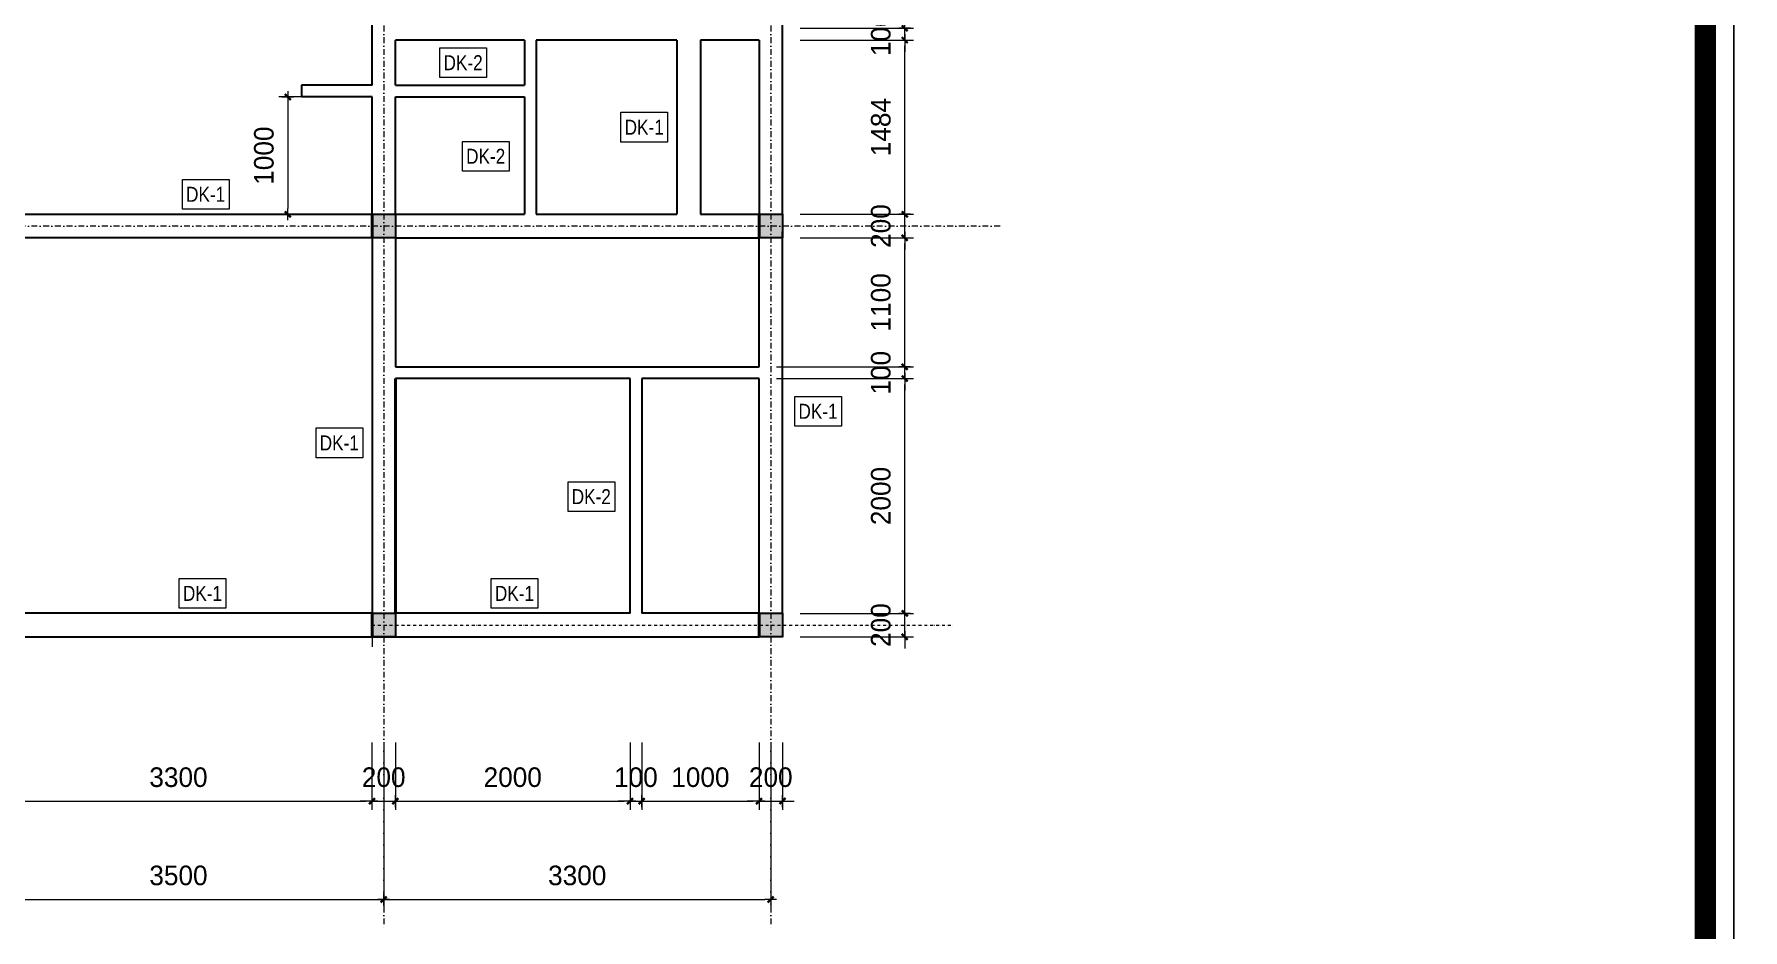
# Model space of a CAD drawing. Header units: millimetres. Extents: x 615730 to 2792744, y 139412 to 597571.
# Drawn here: x 1104266 to 1118834, y 239123 to 246754 of the extents above; entities that cross this region are included whole.
import ezdxf

# ---------------------------------------------------------------- set-up
doc = ezdxf.new("R2010")
doc.units = ezdxf.units.MM
doc.header["$MEASUREMENT"] = 0
doc.header["$PDMODE"] = 34
doc.linetypes.add('DASHDOT', pattern=[1, 0.5, -0.25, 0, -0.25])
doc.linetypes.add('HIDDEN2', pattern=[0.1875, 0.125, -0.0625])
doc.layers.get('0').update_dxf_attribs({"lineweight": 5})
for name, color, linetype in [('H', 252, 'Continuous'), ('L', 3, 'Continuous'), ('LAYER70', 5, 'Continuous'), ('NET MANH', 252, 'Continuous')]:
    doc.layers.add(name, color=color, linetype=linetype)
for name, color, linetype, lineweight in [('KT', 148, 'Continuous', 18), ('NETMANH', 155, 'Continuous', 13), ('NETNGOAITUONG', 1, 'Continuous', 40), ('None', 7, 'Continuous', 15), ('thay', 7, 'Continuous', 15), ('TIM TRUC', 149, 'DASHDOT', 9), ('VLIEU', 250, 'Continuous', 9)]:
    doc.layers.add(name, color=color, linetype=linetype, lineweight=lineweight)
doc.styles.add('STYLE1', font='')
doc.styles.add('VNI-AVO', font='vni-roms.shx')
doc.styles.get('STYLE1').set_extended_font_data('VNI-Helve-Condense')
doc.dimstyles.new('1-50b', dxfattribs={"dimtxt": 167, "dimasz": 50, "dimexe": 75, "dimexo": 150, "dimgap": 120, "dimtad": 1, "dimdec": 0, "dimzin": 12, "dimtxsty": 'VNI-AVO', "dimblk": ']', "dimcen": 0, "dimdle": 50, "dimclrd": 252, "dimclre": 252, "dimclrt": 2, "dimadec": 0, "dimazin": 0, "dimtfac": 1, "dimtdec": 0, "dimtix": 1, "dimtmove": 2, "dimatfit": 0, "dimldrblk": 'OPEN90', "dimfxl": 1, "dimlwd": -1, "dimlwe": -1, "dimarcsym": 0})

# ---------------------------------------------------------------- blocks, each defined once
blk = doc.blocks.new(']')
for p, q in [((1, 0), (-1, 0)), ((0, 1), (0, -1))]:
    blk.add_line(p, q)
at = {"color": 9, "const_width": 0.4}
blk.add_lwpolyline([(-0.51, -0.51), (0.51, 0.51)], dxfattribs=at)
blk = doc.blocks.new('*D1050')
at = {"layer": 'DEFPOINTS', "color": 0, "ltscale": 10, "transparency": 16777216}
for p in [(1103846, 240868), (1107146, 240868), (1107146, 240219)]:
    blk.add_point(p, dxfattribs=at)
at = {"layer": 'KT', "color": 252, "ltscale": 10, "transparency": 16777216}
for p, q in [((1103846, 240718), (1103846, 240144)), ((1107146, 240718), (1107146, 240144)), ((1103896, 240219), (1107096, 240219))]:
    blk.add_line(p, q, dxfattribs=at)
at = {"layer": 'KT', "color": 252, "ltscale": 10, "transparency": 16777216, "xscale": 50, "yscale": 50, "zscale": 50, "rotation": 180}
blk.add_blockref(']', (1103846, 240219), dxfattribs=at)
at = {"layer": 'KT', "color": 252, "ltscale": 10, "transparency": 16777216, "xscale": 50, "yscale": 50, "zscale": 50}
blk.add_blockref(']', (1107146, 240219), dxfattribs=at)
at = {"layer": 'KT', "color": 2, "ltscale": 10, "transparency": 16777216, "insert": (1105496, 240422), "char_height": 167, "attachment_point": 5, "style": 'VNI-AVO'}
blk.add_mtext('3300', dxfattribs=at)
blk = doc.blocks.new('_Open90')
at = {"color": 0, "linetype": 'ByBlock', "lineweight": -2}
for p, q in [((0, 0), (-1, 0)), ((-0.5, 0.5), (0, 0)), ((0, 0), (-0.5, -0.5))]:
    blk.add_line(p, q, dxfattribs=at)
blk = doc.blocks.new('*D1051')
at = {"layer": 'DEFPOINTS', "color": 0, "ltscale": 10, "transparency": 16777216}
for p in [(1107146, 240868), (1107346, 240868), (1107346, 240219)]:
    blk.add_point(p, dxfattribs=at)
at = {"layer": 'KT', "color": 252, "ltscale": 10, "transparency": 16777216}
for p, q in [((1107146, 240718), (1107146, 240144)), ((1107346, 240718), (1107346, 240144)), ((1107096, 240219), (1107046, 240219)), ((1107146, 240219), (1107346, 240219)), ((1107396, 240219), (1107446, 240219))]:
    blk.add_line(p, q, dxfattribs=at)
at = {"layer": 'KT', "color": 252, "ltscale": 10, "transparency": 16777216, "xscale": 50, "yscale": 50, "zscale": 50}
blk.add_blockref(']', (1107146, 240219), dxfattribs=at)
at = {"layer": 'KT', "color": 252, "ltscale": 10, "transparency": 16777216, "xscale": 50, "yscale": 50, "zscale": 50, "rotation": 180}
blk.add_blockref(']', (1107346, 240219), dxfattribs=at)
at = {"layer": 'KT', "color": 2, "ltscale": 10, "transparency": 16777216, "insert": (1107246, 240422), "char_height": 167, "attachment_point": 5, "style": 'VNI-AVO'}
blk.add_mtext('200', dxfattribs=at)
blk = doc.blocks.new('*D1052')
at = {"layer": 'DEFPOINTS', "color": 0, "ltscale": 10, "transparency": 16777216}
for p in [(1107346, 240868), (1109346, 240868), (1109346, 240219)]:
    blk.add_point(p, dxfattribs=at)
at = {"layer": 'KT', "color": 252, "ltscale": 10, "transparency": 16777216}
for p, q in [((1107346, 240718), (1107346, 240144)), ((1109346, 240718), (1109346, 240144)), ((1107396, 240219), (1109296, 240219))]:
    blk.add_line(p, q, dxfattribs=at)
at = {"layer": 'KT', "color": 252, "ltscale": 10, "transparency": 16777216, "xscale": 50, "yscale": 50, "zscale": 50, "rotation": 180}
blk.add_blockref(']', (1107346, 240219), dxfattribs=at)
at = {"layer": 'KT', "color": 252, "ltscale": 10, "transparency": 16777216, "xscale": 50, "yscale": 50, "zscale": 50}
blk.add_blockref(']', (1109346, 240219), dxfattribs=at)
at = {"layer": 'KT', "color": 2, "ltscale": 10, "transparency": 16777216, "insert": (1108346, 240422), "char_height": 167, "attachment_point": 5, "style": 'VNI-AVO'}
blk.add_mtext('2000', dxfattribs=at)
blk = doc.blocks.new('*D1053')
at = {"layer": 'DEFPOINTS', "color": 0, "ltscale": 10, "transparency": 16777216}
for p in [(1109346, 240868), (1109446, 240868), (1109446, 240219)]:
    blk.add_point(p, dxfattribs=at)
at = {"layer": 'KT', "color": 252, "ltscale": 10, "transparency": 16777216}
for p, q in [((1109346, 240718), (1109346, 240144)), ((1109446, 240718), (1109446, 240144)), ((1109296, 240219), (1109246, 240219)), ((1109346, 240219), (1109446, 240219)), ((1109496, 240219), (1109546, 240219))]:
    blk.add_line(p, q, dxfattribs=at)
at = {"layer": 'KT', "color": 252, "ltscale": 10, "transparency": 16777216, "xscale": 50, "yscale": 50, "zscale": 50}
blk.add_blockref(']', (1109346, 240219), dxfattribs=at)
at = {"layer": 'KT', "color": 252, "ltscale": 10, "transparency": 16777216, "xscale": 50, "yscale": 50, "zscale": 50, "rotation": 180}
blk.add_blockref(']', (1109446, 240219), dxfattribs=at)
at = {"layer": 'KT', "color": 2, "ltscale": 10, "transparency": 16777216, "insert": (1109396, 240422), "char_height": 167, "attachment_point": 5, "style": 'VNI-AVO'}
blk.add_mtext('100', dxfattribs=at)
blk = doc.blocks.new('*D1054')
at = {"layer": 'DEFPOINTS', "color": 0, "ltscale": 10, "transparency": 16777216}
for p in [(1109446, 240868), (1110446, 240868), (1110446, 240219)]:
    blk.add_point(p, dxfattribs=at)
at = {"layer": 'KT', "color": 252, "ltscale": 10, "transparency": 16777216}
for p, q in [((1109446, 240718), (1109446, 240144)), ((1110446, 240718), (1110446, 240144)), ((1109496, 240219), (1110396, 240219))]:
    blk.add_line(p, q, dxfattribs=at)
at = {"layer": 'KT', "color": 252, "ltscale": 10, "transparency": 16777216, "xscale": 50, "yscale": 50, "zscale": 50, "rotation": 180}
blk.add_blockref(']', (1109446, 240219), dxfattribs=at)
at = {"layer": 'KT', "color": 252, "ltscale": 10, "transparency": 16777216, "xscale": 50, "yscale": 50, "zscale": 50}
blk.add_blockref(']', (1110446, 240219), dxfattribs=at)
at = {"layer": 'KT', "color": 2, "ltscale": 10, "transparency": 16777216, "insert": (1109946, 240422), "char_height": 167, "attachment_point": 5, "style": 'VNI-AVO'}
blk.add_mtext('1000', dxfattribs=at)
blk = doc.blocks.new('*D1055')
at = {"layer": 'DEFPOINTS', "color": 0, "ltscale": 10, "transparency": 16777216}
for p in [(1110446, 240868), (1110646, 240868), (1110646, 240219)]:
    blk.add_point(p, dxfattribs=at)
at = {"layer": 'KT', "color": 252, "ltscale": 10, "transparency": 16777216}
for p, q in [((1110446, 240718), (1110446, 240144)), ((1110646, 240718), (1110646, 240144)), ((1110396, 240219), (1110346, 240219)), ((1110446, 240219), (1110646, 240219)), ((1110696, 240219), (1110746, 240219))]:
    blk.add_line(p, q, dxfattribs=at)
at = {"layer": 'KT', "color": 252, "ltscale": 10, "transparency": 16777216, "xscale": 50, "yscale": 50, "zscale": 50}
blk.add_blockref(']', (1110446, 240219), dxfattribs=at)
at = {"layer": 'KT', "color": 252, "ltscale": 10, "transparency": 16777216, "xscale": 50, "yscale": 50, "zscale": 50, "rotation": 180}
blk.add_blockref(']', (1110646, 240219), dxfattribs=at)
at = {"layer": 'KT', "color": 2, "ltscale": 10, "transparency": 16777216, "insert": (1110546, 240422), "char_height": 167, "attachment_point": 5, "style": 'VNI-AVO'}
blk.add_mtext('200', dxfattribs=at)
blk = doc.blocks.new('*D1056')
at = {"layer": 'DEFPOINTS', "color": 0, "ltscale": 10, "transparency": 16777216}
for p in [(1110646, 241819, 280), (1111688, 241819), (1110646, 241619)]:
    blk.add_point(p, dxfattribs=at)
at = {"layer": 'KT', "color": 252, "ltscale": 10, "transparency": 16777216}
for p, q in [((1111688, 241869), (1111688, 241919)), ((1110796, 241819), (1111763, 241819)), ((1111688, 241619), (1111688, 241819)), ((1110796, 241619), (1111763, 241619)), ((1111688, 241569), (1111688, 241519))]:
    blk.add_line(p, q, dxfattribs=at)
at = {"layer": 'KT', "color": 252, "ltscale": 10, "transparency": 16777216, "xscale": 50, "yscale": 50, "zscale": 50}
for p, rotation in [((1111688, 241819), 270), ((1111688, 241619), 90)]:
    blk.add_blockref(']', p, dxfattribs=dict(at, rotation=rotation))
at = {"layer": 'KT', "color": 2, "ltscale": 10, "transparency": 16777216, "insert": (1111485, 241719), "char_height": 167, "attachment_point": 5, "rotation": 90, "style": 'VNI-AVO'}
blk.add_mtext('200', dxfattribs=at)
blk = doc.blocks.new('*D1057')
at = {"layer": 'DEFPOINTS', "color": 0, "ltscale": 10, "transparency": 16777216}
for p in [(1110446, 243819), (1111688, 243819), (1110646, 241819, 280)]:
    blk.add_point(p, dxfattribs=at)
at = {"layer": 'KT', "color": 252, "ltscale": 10, "transparency": 16777216}
for p, q in [((1110596, 243819), (1111763, 243819)), ((1111688, 241869), (1111688, 243769)), ((1110796, 241819), (1111763, 241819))]:
    blk.add_line(p, q, dxfattribs=at)
at = {"layer": 'KT', "color": 252, "ltscale": 10, "transparency": 16777216, "xscale": 50, "yscale": 50, "zscale": 50}
for p, rotation in [((1111688, 243819), 90), ((1111688, 241819), 270)]:
    blk.add_blockref(']', p, dxfattribs=dict(at, rotation=rotation))
at = {"layer": 'KT', "color": 2, "ltscale": 10, "transparency": 16777216, "insert": (1111485, 242819), "char_height": 167, "attachment_point": 5, "rotation": 90, "style": 'VNI-AVO'}
blk.add_mtext('2000', dxfattribs=at)
blk = doc.blocks.new('*D1058')
at = {"layer": 'DEFPOINTS', "color": 0, "ltscale": 10, "transparency": 16777216}
for p in [(1110446, 243919), (1111688, 243919), (1110446, 243819)]:
    blk.add_point(p, dxfattribs=at)
at = {"layer": 'KT', "color": 252, "ltscale": 10, "transparency": 16777216}
for p, q in [((1111688, 243969), (1111688, 244019)), ((1110596, 243919), (1111763, 243919)), ((1111688, 243819), (1111688, 243919)), ((1110596, 243819), (1111763, 243819)), ((1111688, 243769), (1111688, 243719))]:
    blk.add_line(p, q, dxfattribs=at)
at = {"layer": 'KT', "color": 252, "ltscale": 10, "transparency": 16777216, "xscale": 50, "yscale": 50, "zscale": 50}
for p, rotation in [((1111688, 243919), 270), ((1111688, 243819), 90)]:
    blk.add_blockref(']', p, dxfattribs=dict(at, rotation=rotation))
at = {"layer": 'KT', "color": 2, "ltscale": 10, "transparency": 16777216, "insert": (1111485, 243869), "char_height": 167, "attachment_point": 5, "rotation": 90, "style": 'VNI-AVO'}
blk.add_mtext('100', dxfattribs=at)
blk = doc.blocks.new('*D1059')
at = {"layer": 'DEFPOINTS', "color": 0, "ltscale": 10, "transparency": 16777216}
for p in [(1110646, 245019), (1111688, 245019), (1110446, 243919)]:
    blk.add_point(p, dxfattribs=at)
at = {"layer": 'KT', "color": 252, "ltscale": 10, "transparency": 16777216}
for p, q in [((1110796, 245019), (1111763, 245019)), ((1111688, 243969), (1111688, 244969)), ((1110596, 243919), (1111763, 243919))]:
    blk.add_line(p, q, dxfattribs=at)
at = {"layer": 'KT', "color": 252, "ltscale": 10, "transparency": 16777216, "xscale": 50, "yscale": 50, "zscale": 50}
for p, rotation in [((1111688, 245019), 90), ((1111688, 243919), 270)]:
    blk.add_blockref(']', p, dxfattribs=dict(at, rotation=rotation))
at = {"layer": 'KT', "color": 2, "ltscale": 10, "transparency": 16777216, "insert": (1111485, 244469), "char_height": 167, "attachment_point": 5, "rotation": 90, "style": 'VNI-AVO'}
blk.add_mtext('1100', dxfattribs=at)
blk = doc.blocks.new('*D1060')
at = {"layer": 'DEFPOINTS', "color": 0, "ltscale": 10, "transparency": 16777216}
for p in [(1110646, 245219), (1111688, 245219), (1110646, 245019)]:
    blk.add_point(p, dxfattribs=at)
at = {"layer": 'KT', "color": 252, "ltscale": 10, "transparency": 16777216}
for p, q in [((1110796, 245219), (1111763, 245219)), ((1111688, 245269), (1111688, 245319)), ((1111688, 245019), (1111688, 245219)), ((1110796, 245019), (1111763, 245019)), ((1111688, 244969), (1111688, 244919))]:
    blk.add_line(p, q, dxfattribs=at)
at = {"layer": 'KT', "color": 252, "ltscale": 10, "transparency": 16777216, "xscale": 50, "yscale": 50, "zscale": 50}
for p, rotation in [((1111688, 245219), 270), ((1111688, 245019), 90)]:
    blk.add_blockref(']', p, dxfattribs=dict(at, rotation=rotation))
at = {"layer": 'KT', "color": 2, "ltscale": 10, "transparency": 16777216, "insert": (1111485, 245119), "char_height": 167, "attachment_point": 5, "rotation": 90, "style": 'VNI-AVO'}
blk.add_mtext('200', dxfattribs=at)
blk = doc.blocks.new('*D1061')
at = {"layer": 'DEFPOINTS', "color": 0, "ltscale": 10, "transparency": 16777216}
for p in [(1110646, 246704), (1111688, 246704), (1110646, 245219)]:
    blk.add_point(p, dxfattribs=at)
at = {"layer": 'KT', "color": 252, "ltscale": 10, "transparency": 16777216}
for p, q in [((1110796, 246704), (1111763, 246704)), ((1111688, 245269), (1111688, 246654)), ((1110796, 245219), (1111763, 245219))]:
    blk.add_line(p, q, dxfattribs=at)
at = {"layer": 'KT', "color": 252, "ltscale": 10, "transparency": 16777216, "xscale": 50, "yscale": 50, "zscale": 50}
for p, rotation in [((1111688, 246704), 90), ((1111688, 245219), 270)]:
    blk.add_blockref(']', p, dxfattribs=dict(at, rotation=rotation))
at = {"layer": 'KT', "color": 2, "ltscale": 10, "transparency": 16777216, "insert": (1111485, 245962), "char_height": 167, "attachment_point": 5, "rotation": 90, "style": 'VNI-AVO'}
blk.add_mtext('1484', dxfattribs=at)
blk = doc.blocks.new('*D1062')
at = {"layer": 'DEFPOINTS', "color": 0, "ltscale": 10, "transparency": 16777216}
for p in [(1110646, 246804), (1111688, 246804), (1110646, 246704)]:
    blk.add_point(p, dxfattribs=at)
at = {"layer": 'KT', "color": 252, "ltscale": 10, "transparency": 16777216}
for p, q in [((1110796, 246804), (1111763, 246804)), ((1111688, 246854), (1111688, 246904)), ((1111688, 246704), (1111688, 246804)), ((1110796, 246704), (1111763, 246704)), ((1111688, 246654), (1111688, 246604))]:
    blk.add_line(p, q, dxfattribs=at)
at = {"layer": 'KT', "color": 252, "ltscale": 10, "transparency": 16777216, "xscale": 50, "yscale": 50, "zscale": 50}
for p, rotation in [((1111688, 246804), 270), ((1111688, 246704), 90)]:
    blk.add_blockref(']', p, dxfattribs=dict(at, rotation=rotation))
at = {"layer": 'KT', "color": 2, "ltscale": 10, "transparency": 16777216, "insert": (1111485, 246754), "char_height": 167, "attachment_point": 5, "rotation": 90, "style": 'VNI-AVO'}
blk.add_mtext('100', dxfattribs=at)
blk = doc.blocks.new('*D1091')
at = {"layer": 'DEFPOINTS', "color": 0, "ltscale": 10, "transparency": 16777216}
for p in [(1103747, 240868), (1107246, 240868), (1107246, 239381)]:
    blk.add_point(p, dxfattribs=at)
at = {"layer": 'KT', "color": 252, "ltscale": 10, "transparency": 16777216}
for p, q in [((1103747, 240718), (1103747, 239306)), ((1107246, 240718), (1107246, 239306)), ((1103797, 239381), (1107196, 239381))]:
    blk.add_line(p, q, dxfattribs=at)
at = {"layer": 'KT', "color": 252, "ltscale": 10, "transparency": 16777216, "xscale": 50, "yscale": 50, "zscale": 50, "rotation": 180}
blk.add_blockref(']', (1103747, 239381), dxfattribs=at)
at = {"layer": 'KT', "color": 252, "ltscale": 10, "transparency": 16777216, "xscale": 50, "yscale": 50, "zscale": 50}
blk.add_blockref(']', (1107246, 239381), dxfattribs=at)
at = {"layer": 'KT', "color": 2, "ltscale": 10, "transparency": 16777216, "insert": (1105496, 239585), "char_height": 167, "attachment_point": 5, "style": 'VNI-AVO'}
blk.add_mtext('3500', dxfattribs=at)
blk = doc.blocks.new('*D1092')
at = {"layer": 'DEFPOINTS', "color": 0, "ltscale": 10, "transparency": 16777216}
for p in [(1107246, 240868), (1110546, 240868), (1110546, 239381)]:
    blk.add_point(p, dxfattribs=at)
at = {"layer": 'KT', "color": 252, "ltscale": 10, "transparency": 16777216}
for p, q in [((1107246, 240718), (1107246, 239306)), ((1110546, 240718), (1110546, 239306)), ((1107296, 239381), (1110496, 239381))]:
    blk.add_line(p, q, dxfattribs=at)
at = {"layer": 'KT', "color": 252, "ltscale": 10, "transparency": 16777216, "xscale": 50, "yscale": 50, "zscale": 50, "rotation": 180}
blk.add_blockref(']', (1107246, 239381), dxfattribs=at)
at = {"layer": 'KT', "color": 252, "ltscale": 10, "transparency": 16777216, "xscale": 50, "yscale": 50, "zscale": 50}
blk.add_blockref(']', (1110546, 239381), dxfattribs=at)
at = {"layer": 'KT', "color": 2, "ltscale": 10, "transparency": 16777216, "insert": (1108896, 239585), "char_height": 167, "attachment_point": 5, "style": 'VNI-AVO'}
blk.add_mtext('3300', dxfattribs=at)
blk = doc.blocks.new('r')
at = {"layer": 'NET MANH'}
for points in [[(996910, 257794), (997110, 257794), (997110, 257594), (996910, 257594)], [(1000210, 257794), (1000410, 257794), (1000410, 257594), (1000210, 257594)], [(996910, 254394), (997110, 254394), (997110, 254194), (996910, 254194)], [(1000210, 254394), (1000410, 254394), (1000410, 254194), (1000210, 254194)]]:
    blk.add_lwpolyline(points, close=True, dxfattribs=at)
for points in [[(996910, 257594), (997110, 257594), (996910, 257794), (997110, 257794)], [(1000210, 257594), (1000410, 257594), (1000210, 257794), (1000410, 257794)], [(996910, 254194), (997110, 254194), (996910, 254394), (997110, 254394)], [(1000210, 254194), (1000410, 254194), (1000210, 254394), (1000410, 254394)]]:
    blk.add_solid(points, dxfattribs=at)
at = {"layer": 'NETNGOAITUONG'}
for p, q in [((996910, 257794), (996910, 257594)), ((1000210, 257794), (1000210, 257594)), ((996910, 254394), (996910, 254194)), ((1000210, 254394), (1000210, 254194))]:
    blk.add_line(p, q, dxfattribs=at)
at = {"layer": 'VLIEU', "ltscale": 10}
blk.add_line((996910, 254194, 280), (996910, 254108, 280), dxfattribs=at)
blk = doc.blocks.new('*D1756')
at = {"layer": 'DEFPOINTS', "color": 0, "ltscale": 10, "transparency": 16777216}
for p in [(1106846, 246219), (1106428, 245219), (1106846, 245219, 63)]:
    blk.add_point(p, dxfattribs=at)
at = {"layer": 'KT', "color": 252, "ltscale": 10, "transparency": 16777216}
for p, q in [((1106696, 246219), (1106353, 246219)), ((1106428, 246169), (1106428, 245269)), ((1106696, 245219), (1106353, 245219))]:
    blk.add_line(p, q, dxfattribs=at)
at = {"layer": 'KT', "color": 252, "ltscale": 10, "transparency": 16777216, "xscale": 50, "yscale": 50, "zscale": 50}
for p, rotation in [((1106428, 246219), 90), ((1106428, 245219), 270)]:
    blk.add_blockref(']', p, dxfattribs=dict(at, rotation=rotation))
at = {"layer": 'KT', "color": 2, "ltscale": 10, "transparency": 16777216, "insert": (1106225, 245719), "char_height": 167, "attachment_point": 5, "rotation": 90, "style": 'VNI-AVO'}
blk.add_mtext('1000', dxfattribs=at)

msp = doc.modelspace()

# ---------------------------------------------------------------- linework, layer by layer
at = {"layer": 'H', "const_width": 182.5, "elevation": -15.9}
msp.add_lwpolyline([(1082870.7, 230131.1), (1118514.5, 230131.1), (1118514.5, 255191.2), (1082870.7, 255191.2)], close=True, dxfattribs=at)
at = {"layer": 'L', "ltscale": 10}
for points in [[(1110646.4, 245219.5), (1110646.4, 250319.2)], [(1107146.4, 246319.5), (1107146.4, 247419.1)], [(1107346.4, 246319.5), (1107346.4, 246703.8)], [(1109746.2, 246703.8), (1109746.2, 245219.5)], [(1109946.2, 246703.8), (1109946.2, 245219.5)], [(1107146.4, 246319.5), (1106546.4, 246319.5)], [(1106546.4, 246319.5), (1106546.4, 246219.5)], [(1107146.4, 246219.5), (1106546.4, 246219.5)], [(1107146.4, 245219.5), (1107146.4, 246219.5)], [(1107346.4, 246319.5), (1108446, 246319.5)], [(1107346.4, 245219.5), (1107346.4, 246219.5)], [(1107346.4, 246219.5), (1108446, 246219.5)], [(1107346.4, 245219.5), (1108446, 245219.5)], [(1108546, 245219.5), (1109746.2, 245219.5)], [(1109946.2, 245219.5), (1110446.4, 245219.5)], [(1110646.4, 241819.5), (1110646.4, 245069.5)], [(1107146.4, 245019.5), (1103846.4, 245019.5)], [(1107146.4, 245019.5), (1107146.4, 241819.5)], [(1107346.4, 245019.5), (1107346.4, 243919.5)], [(1107346.4, 245019.5), (1110446.4, 245019.5)], [(1110446.4, 243919.5), (1110446.4, 245019.5)], [(1107346.4, 243919.5), (1110446.4, 243919.5)], [(1109346.4, 243819.5), (1107346.4, 243819.5)], [(1107346.4, 243819.5), (1107346.4, 241819.5)], [(1109346.4, 241819.5), (1109346.4, 243819.5)], [(1110446.4, 243819.5), (1109446.4, 243819.5)], [(1109446.4, 243819.5), (1109446.4, 241819.5)], [(1110446.4, 241819.5), (1110446.4, 243819.5)], [(1107146.4, 241819.5), (1103846.4, 241819.5)], [(1109346.4, 241819.5), (1107346.4, 241819.5)], [(1110446.4, 241819.5), (1109446.4, 241819.5)], [(1103846.4, 241619.5), (1110446.4, 241619.5)]]:
    msp.add_lwpolyline(points, dxfattribs=at)
for points, elevation in [([(1108446, 246703.8), (1107346.4, 246703.8)], 280), ([(1108446, 246703.8), (1108446, 246319.5)], 280), ([(1108546, 246703.8), (1108546, 245219.5)], 280), ([(1109746.2, 246703.8), (1108546, 246703.8)], 280), ([(1110446.4, 246703.8), (1109946.2, 246703.8)], 280), ([(1110446.4, 246703.8), (1110446.4, 245219.5)], 280), ([(1108446, 246219.5), (1108446, 245219.5)], 280), ([(1103846.4, 245219.5), (1107346.4, 245219.5)], 63.4)]:
    msp.add_lwpolyline(points, dxfattribs=dict(at, elevation=elevation))
at = {"layer": 'LAYER70', "linetype": 'HIDDEN2', "ltscale": 1000}
msp.add_lwpolyline([(1106546.4, 246319.5), (1106546.4, 246319.5)], dxfattribs=at)
at = {"layer": 'NET MANH'}
for points in [[(1107146.4, 245219.5), (1107346.4, 245219.5), (1107346.4, 245019.5), (1107146.4, 245019.5)], [(1110446.4, 245219.5), (1110646.4, 245219.5), (1110646.4, 245019.5), (1110446.4, 245019.5)], [(1107146.4, 241819.5), (1107346.4, 241819.5), (1107346.4, 241619.5), (1107146.4, 241619.5)], [(1110446.4, 241819.5), (1110646.4, 241819.5), (1110646.4, 241619.5), (1110446.4, 241619.5)]]:
    msp.add_lwpolyline(points, close=True, dxfattribs=at)
for points in [[(1107146.4, 245019.5), (1107346.4, 245019.5), (1107146.4, 245219.5), (1107346.4, 245219.5)], [(1110446.4, 245019.5), (1110646.4, 245019.5), (1110446.4, 245219.5), (1110646.4, 245219.5)], [(1107146.4, 241619.5), (1107346.4, 241619.5), (1107146.4, 241819.5), (1107346.4, 241819.5)], [(1110446.4, 241619.5), (1110646.4, 241619.5), (1110446.4, 241819.5), (1110646.4, 241819.5)]]:
    msp.add_solid(points, dxfattribs=at)
at = {"layer": 'NETMANH', "ltscale": 2}
for points in [[(1107724.8, 246638.3), (1108122.5, 246638.3), (1108122.5, 246384.5), (1107724.8, 246384.5)], [(1109268.9, 246088.2), (1109666.6, 246088.2), (1109666.6, 245834.3), (1109268.9, 245834.3)], [(1110750.8, 243667.9), (1111148.4, 243667.9), (1111148.4, 243414), (1110750.8, 243414)], [(1106669.1, 243398.4), (1107066.7, 243398.4), (1107066.7, 243144.6), (1106669.1, 243144.6)], [(1108817.6, 242940.9), (1109215.2, 242940.9), (1109215.2, 242687), (1108817.6, 242687)], [(1105502.7, 242117), (1105900.4, 242117), (1105900.4, 241863.1), (1105502.7, 241863.1)], [(1108162.6, 242117), (1108560.3, 242117), (1108560.3, 241863.1), (1108162.6, 241863.1)]]:
    msp.add_lwpolyline(points, close=True, dxfattribs=at)
for points, elevation in [([(1107917.1, 245840.9), (1108314.8, 245840.9), (1108314.8, 245587), (1107917.1, 245587)], 280), ([(1105529.5, 245517), (1105927.2, 245517), (1105927.2, 245263.1), (1105529.5, 245263.1)], 63.4)]:
    msp.add_lwpolyline(points, close=True, dxfattribs=dict(at, elevation=elevation))
at = {"layer": 'NETNGOAITUONG'}
for p, q in [((1107146.4, 245219.5), (1107146.4, 245019.5)), ((1110446.4, 245219.5), (1110446.4, 245019.5)), ((1107346.4, 243819.5), (1107346.4, 241819.5)), ((1107146.4, 241819.5), (1107146.4, 241619.5)), ((1110446.4, 241819.5), (1110446.4, 241619.5))]:
    msp.add_line(p, q, dxfattribs=at)
at = {"layer": 'thay', "linetype": 'Continuous', "elevation": -15.9}
for points in [[(1082627.4, 229887.8), (1118757.8, 229887.8), (1118757.8, 255434.5), (1082627.4, 255434.5)], [(1118757.8, 229887.8), (1154888.2, 229887.8), (1154888.2, 255434.5), (1118757.8, 255434.5)]]:
    msp.add_lwpolyline(points, close=True, dxfattribs=at)
at = {"layer": 'TIM TRUC', "ltscale": 100}
for p, q in [((1107246.4, 253634), (1107246.4, 239122.7)), ((1110546.4, 253634), (1110546.4, 239122.7)), ((1112500.6, 245119.5), (1090086.6, 245119.5))]:
    msp.add_line(p, q, dxfattribs=at)
at = {"layer": 'TIM TRUC', "ltscale": 50}
msp.add_line((1107146.4, 241719.5), (1112101.4, 241719.5), dxfattribs=at)

# ---------------------------------------------------------------- block references
at = {"layer": 'VLIEU'}
msp.add_blockref('r', (110236.9, -12574.1, 13.1), dxfattribs=at)

# ---------------------------------------------------------------- texts
at = {"layer": 'None', "ltscale": 2, "char_height": 127.91, "width": 2950.637, "attachment_point": 3, "style": 'STYLE1'}
for s, insert in [('DK-2', (1108089.8, 246574.9)), ('DK-1', (1109633.9, 246024.8)), ('DK-2', (1108282.1, 245777.5, 280)), ('DK-1', (1105894.5, 245453.5, 63.4)), ('DK-1', (1111115.8, 243604.4)), ('DK-1', (1107034.1, 243335)), ('DK-2', (1109182.5, 242877.5)), ('DK-1', (1105867.7, 242053.5)), ('DK-1', (1108527.6, 242053.5))]:
    msp.add_mtext(s, dxfattribs=dict(at, insert=insert))

# ---------------------------------------------------------------- dimensions: what is measured, and where the dimension line sits
at = {"layer": 'KT', "ltscale": 10}
for base, p1, p2, picture, middle in [((1111688.4, 246803.8), (1110646.4, 246703.8), (1110646.4, 246803.8), '*D1062', (1111484.9, 246753.8)), ((1111688.4, 246703.8), (1110646.4, 245219.5), (1110646.4, 246703.8), '*D1061', (1111484.9, 245961.6)), ((1106428, 245219.5), (1106846.4, 246219.5), (1106846.4, 245219.5, 63.4), '*D1756', (1106224.5, 245719.5)), ((1111688.4, 245219.5), (1110646.4, 245019.5), (1110646.4, 245219.5), '*D1060', (1111484.9, 245119.5)), ((1111688.4, 245019.5), (1110446.4, 243919.5), (1110646.4, 245019.5), '*D1059', (1111484.9, 244469.5)), ((1111688.4, 243919.5), (1110446.4, 243819.5), (1110446.4, 243919.5), '*D1058', (1111484.9, 243869.5)), ((1111688.4, 243819.5), (1110646.4, 241819.5, 280), (1110446.4, 243819.5), '*D1057', (1111484.9, 242819.5)), ((1111688.4, 241819.5), (1110646.4, 241619.5), (1110646.4, 241819.5, 280), '*D1056', (1111484.9, 241719.5))]:
    dim = msp.add_linear_dim(base=base, p1=p1, p2=p2, angle=90, dimstyle='1-50b', dxfattribs=at)
    dim.commit()
    dim.dimension.update_dxf_attribs({"geometry": picture, "text_midpoint": middle})
for base, p1, p2, picture, middle in [((1107246.4, 239381.3), (1103746.6, 240868.3), (1107246.4, 240868.3), '*D1091', (1105496.5, 239584.8)), ((1107146.4, 240218.7), (1103846.4, 240868.3), (1107146.4, 240868.3), '*D1050', (1105496.4, 240422.2)), ((1107346.4, 240218.7), (1107146.4, 240868.3), (1107346.4, 240868.3), '*D1051', (1107246.4, 240422.2)), ((1110546.4, 239381.3), (1107246.4, 240868.3), (1110546.4, 240868.3), '*D1092', (1108896.4, 239584.8)), ((1109346.4, 240218.7), (1107346.4, 240868.3), (1109346.4, 240868.3), '*D1052', (1108346.4, 240422.2)), ((1109446.4, 240218.7), (1109346.4, 240868.3), (1109446.4, 240868.3), '*D1053', (1109396.4, 240422.2)), ((1110446.4, 240218.7), (1109446.4, 240868.3), (1110446.4, 240868.3), '*D1054', (1109946.4, 240422.2)), ((1110646.4, 240218.7), (1110446.4, 240868.3), (1110646.4, 240868.3), '*D1055', (1110546.4, 240422.2))]:
    dim = msp.add_linear_dim(base=base, p1=p1, p2=p2, dimstyle='1-50b', dxfattribs=at)
    dim.commit()
    dim.dimension.update_dxf_attribs({"geometry": picture, "text_midpoint": middle})

doc.saveas('drawing.dxf')
